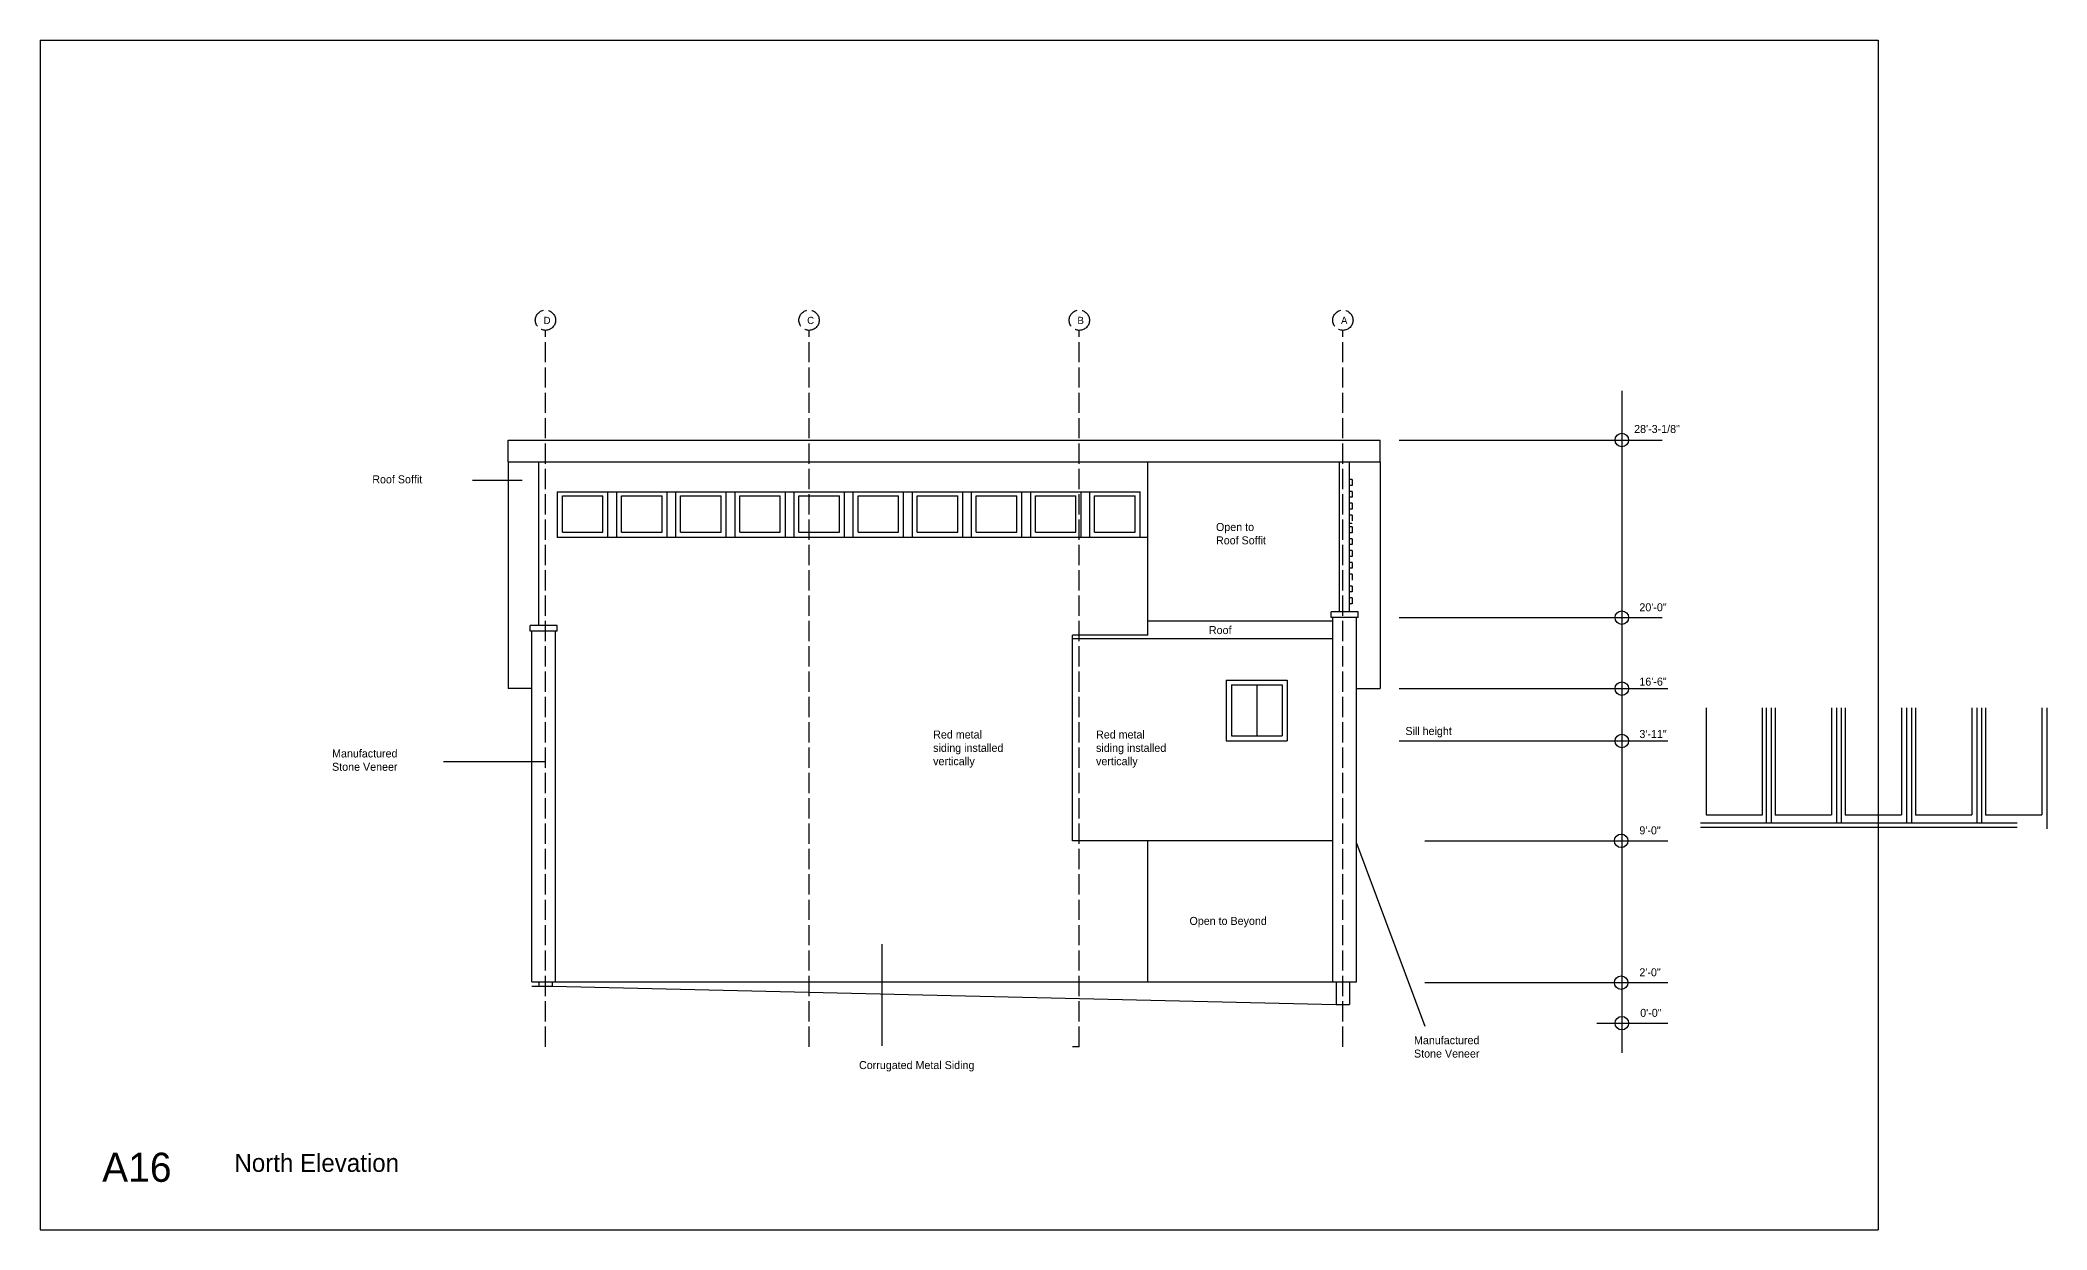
# Model space of a CAD drawing. Header units: inches. Extents: x -173 to 6951, y -1067 to 3486.
# Drawn here: x 5763 to 6951, y -1067 to -363 of the extents above; entities that cross this region are included whole.
import ezdxf

# ---------------------------------------------------------------- set-up
doc = ezdxf.new("R2010")
doc.units = ezdxf.units.IN
doc.header["$MEASUREMENT"] = 0
doc.linetypes.add('ACAD_ISO02W100', pattern=[15, 12, -3])
for name, color, linetype in [('const', 7, 'Continuous'), ('e1', 7, 'Continuous'), ('e2', 251, 'Continuous'), ('grid', 252, 'ACAD_ISO02W100'), ('walls', 7, 'Continuous')]:
    doc.layers.add(name, color=color, linetype=linetype)

msp = doc.modelspace()

# ---------------------------------------------------------------- linework, layer by layer
for p, q in [((5763.3, -363.4), (5763.3, -1067.4)), ((5763.3, -363.4), (6851.3, -363.4)), ((6851.3, -363.4), (6851.3, -1067.4)), ((5763.3, -1067.4), (6851.3, -1067.4))]:
    msp.add_line(p, q)
at = {"layer": 'e1'}
for p, q in [((6040.4, -612.9), (6556.4, -612.9)), ((6418.9, -715.5), (6418.9, -612.9)), ((6048.7, -624), (6019.2, -624)), ((6053.4, -713.1), (6053.4, -709.7)), ((6069.4, -713.1), (6069.4, -709.7)), ((6528.4, -707.1), (6418.9, -707.1)), ((6527.4, -705.1), (6527.4, -701.7)), ((6543.4, -705.1), (6543.4, -701.7)), ((6374.4, -837.1), (6374.4, -715.5)), ((6418.9, -715.5), (6374.4, -715.5)), ((6528.4, -717.6), (6374.4, -717.6)), ((6528.4, -837.1), (6374.4, -837.1)), ((6418.9, -920.6), (6418.9, -837.1)), ((6066.4, -920.6), (6542.4, -920.6)), ((6378.4, -959), (6374.4, -959))]:
    msp.add_line(p, q, dxfattribs=at)
at = {"layer": 'e2'}
for p, q in [((6699.5, -570.8), (6699.5, -962.6)), ((6567.7, -600), (6723.4, -600)), ((6040.4, -612.9), (6040.4, -747.1)), ((6556.4, -612.9), (6556.4, -747.1)), ((6539.9, -623.4), (6538.4, -623.4)), ((6539.9, -626.9), (6538.4, -626.9)), ((6539.9, -623.4), (6539.9, -626.9)), ((6069.4, -630.6), (6069.4, -657.6)), ((6069.4, -630.6), (6414.4, -630.6)), ((6072.4, -654.6), (6072.4, -633)), ((6072.4, -633), (6096.4, -633)), ((6096.4, -654.6), (6096.4, -633)), ((6099.4, -657.6), (6099.4, -630.6)), ((6104.4, -630.6), (6104.4, -657.6)), ((6107.4, -654.6), (6107.4, -633)), ((6107.4, -633), (6131.4, -633)), ((6131.4, -654.6), (6131.4, -633)), ((6134.4, -657.6), (6134.4, -630.6)), ((6139.4, -630.6), (6139.4, -657.6)), ((6142.4, -654.6), (6142.4, -633)), ((6142.4, -633), (6166.4, -633)), ((6166.4, -654.6), (6166.4, -633)), ((6169.4, -657.6), (6169.4, -630.6)), ((6174.4, -630.6), (6174.4, -657.6)), ((6177.4, -654.6), (6177.4, -633)), ((6177.4, -633), (6201.4, -633)), ((6201.4, -654.6), (6201.4, -633)), ((6204.4, -657.6), (6204.4, -630.6)), ((6209.4, -630.6), (6209.4, -657.6)), ((6212.4, -654.6), (6212.4, -633)), ((6212.4, -633), (6236.4, -633)), ((6236.4, -654.6), (6236.4, -633)), ((6239.4, -657.6), (6239.4, -630.6)), ((6244.4, -630.6), (6244.4, -657.6)), ((6247.4, -654.6), (6247.4, -633)), ((6247.4, -633), (6271.4, -633)), ((6271.4, -654.6), (6271.4, -633)), ((6274.4, -657.6), (6274.4, -630.6)), ((6279.4, -630.6), (6279.4, -657.6)), ((6282.4, -654.6), (6282.4, -633)), ((6282.4, -633), (6306.4, -633)), ((6306.4, -654.6), (6306.4, -633)), ((6309.4, -657.6), (6309.4, -630.6)), ((6314.4, -630.6), (6314.4, -657.6)), ((6317.4, -654.6), (6317.4, -633)), ((6317.4, -633), (6341.4, -633)), ((6341.4, -654.6), (6341.4, -633)), ((6344.4, -657.6), (6344.4, -630.6)), ((6349.4, -630.6), (6349.4, -657.6)), ((6352.4, -654.6), (6352.4, -633)), ((6352.4, -633), (6376.4, -633)), ((6376.4, -654.6), (6376.4, -633)), ((6379.4, -657.6), (6379.4, -630.6)), ((6384.4, -630.6), (6384.4, -657.6)), ((6387.4, -654.6), (6387.4, -633)), ((6387.4, -633), (6411.4, -633)), ((6411.4, -654.6), (6411.4, -633)), ((6414.4, -657.6), (6414.4, -630.6)), ((6539.9, -630.4), (6538.4, -630.4)), ((6539.9, -633.9), (6538.4, -633.9)), ((6539.9, -637.4), (6538.4, -637.4)), ((6539.9, -640.9), (6538.4, -640.9)), ((6539.9, -630.4), (6539.9, -633.9)), ((6539.9, -637.4), (6539.9, -640.9)), ((6539.9, -644.4), (6538.4, -644.4)), ((6539.9, -649.4), (6538.4, -649.4)), ((6539.9, -651.4), (6538.4, -651.4)), ((6539.9, -644.4), (6539.9, -647.9)), ((6539.9, -651.4), (6539.9, -654.9)), ((6418.9, -657.6), (6069.4, -657.6)), ((6072.4, -654.6), (6096.4, -654.6)), ((6107.4, -654.6), (6131.4, -654.6)), ((6142.4, -654.6), (6166.4, -654.6)), ((6177.4, -654.6), (6201.4, -654.6)), ((6212.4, -654.6), (6236.4, -654.6)), ((6247.4, -654.6), (6271.4, -654.6)), ((6282.4, -654.6), (6306.4, -654.6)), ((6317.4, -654.6), (6341.4, -654.6)), ((6352.4, -654.6), (6376.4, -654.6)), ((6387.4, -654.6), (6411.4, -654.6)), ((6539.9, -654.9), (6538.4, -654.9)), ((6539.9, -658.4), (6538.4, -658.4)), ((6539.9, -661.9), (6538.4, -661.9)), ((6539.9, -658.4), (6539.9, -661.9)), ((6539.9, -665.4), (6538.4, -665.4)), ((6539.9, -668.9), (6538.4, -668.9)), ((6539.9, -672.4), (6538.4, -672.4)), ((6539.9, -675.9), (6538.4, -675.9)), ((6539.9, -665.4), (6539.9, -668.9)), ((6539.9, -672.4), (6539.9, -675.9)), ((6539.9, -679.4), (6538.4, -679.4)), ((6539.9, -686.4), (6538.4, -686.4)), ((6539.9, -679.4), (6539.9, -682.9)), ((6539.9, -686.4), (6539.9, -689.9)), ((6539.9, -689.9), (6538.4, -689.9)), ((6539.9, -693.4), (6538.4, -693.4)), ((6539.9, -696.9), (6538.4, -696.9)), ((6539.9, -693.4), (6539.9, -696.9)), ((6567.7, -705.1), (6723.4, -705.1)), ((6054.4, -747.1), (6040.4, -747.1)), ((6465.4, -742.1), (6465.4, -778.1)), ((6465.4, -742.1), (6501.4, -742.1)), ((6468.4, -744.8), (6498.4, -744.8)), ((6468.4, -744.8), (6468.4, -775.1)), ((6483.4, -744.8), (6483.4, -775.1)), ((6498.4, -744.8), (6498.4, -775.1)), ((6501.4, -742.1), (6501.4, -778.1)), ((6542.4, -747.1), (6556.4, -747.1)), ((6567.7, -747.1), (6726.7, -747.1)), ((6749.4, -758.5), (6749.4, -821.7)), ((6782.6, -758.5), (6782.6, -821.9)), ((6785.1, -826.6), (6785.1, -758.5)), ((6788.1, -826.6), (6788.1, -758.5)), ((6790.3, -758.5), (6790.3, -821.9)), ((6823.6, -758.5), (6823.6, -821.7)), ((6826.6, -758.5), (6826.6, -826.6)), ((6829.6, -826.6), (6829.6, -758.5)), ((6831.8, -758.5), (6831.8, -821.9)), ((6865.1, -758.5), (6865.1, -821.7)), ((6868.1, -758.5), (6868.1, -826.6)), ((6871.1, -826.6), (6871.1, -758.5)), ((6873.3, -758.5), (6873.3, -821.9)), ((6906.6, -758.5), (6906.6, -821.7)), ((6909.6, -758.5), (6909.6, -826.6)), ((6912.6, -826.6), (6912.6, -758.5)), ((6914.8, -758.5), (6914.8, -821.9)), ((6948.1, -758.5), (6948.1, -821.7)), ((6951.1, -758.5), (6951.1, -830)), ((6465.4, -778.1), (6501.4, -778.1)), ((6468.4, -775.1), (6498.4, -775.1)), ((6567.7, -778.1), (6726.7, -778.1)), ((6002.1, -790.2), (6062.4, -790.2)), ((6746.1, -826.6), (6933.6, -826.6)), ((6746.1, -829.1), (6933.6, -829.1)), ((6749.4, -821.7), (6782.6, -821.7)), ((6790.3, -821.7), (6823.6, -821.7)), ((6831.8, -821.7), (6865.1, -821.7)), ((6873.3, -821.7), (6906.6, -821.7)), ((6914.8, -821.7), (6948.1, -821.7)), ((6542.4, -838.5), (6582.9, -946.8)), ((6582.9, -837.1), (6726.7, -837.1)), ((6582.9, -921.1), (6726.7, -921.1)), ((6684.8, -945.1), (6726.7, -945.1))]:
    msp.add_line(p, q, dxfattribs=at)
for centre in [(6699.5, -600), (6699.5, -705.1), (6699.5, -747.1), (6699.5, -778.1), (6699.1, -837.2), (6699.1, -921.1), (6699.5, -945.1)]:
    msp.add_circle(centre, 4, dxfattribs=at)
at = {"layer": 'grid'}
for p, q in [((6062.4, -959), (6062.4, -535.1)), ((6218.4, -959), (6218.4, -535.1)), ((6378.4, -959), (6378.4, -535.1)), ((6534.4, -959), (6534.4, -535.1))]:
    msp.add_line(p, q, dxfattribs=at)
for centre in [(6062.4, -529.1), (6218.4, -529.1), (6378.4, -529.1), (6534.4, -529.1)]:
    msp.add_circle(centre, 6, dxfattribs=at)
at = {"layer": 'walls'}
for p, q in [((6040.4, -600), (6556.4, -600)), ((6040.4, -612.9), (6040.4, -600)), ((6556.4, -612.9), (6556.4, -600)), ((6058.4, -709.7), (6058.4, -612.9)), ((6532.4, -701.7), (6532.4, -612.9)), ((6538.4, -701.7), (6538.4, -612.9)), ((6069.4, -709.7), (6053.4, -709.7)), ((6543.4, -701.7), (6527.4, -701.7)), ((6543.4, -705.1), (6527.4, -705.1)), ((6528.4, -920.6), (6528.4, -705.1)), ((6542.4, -920.6), (6542.4, -705.1)), ((6069.4, -713.1), (6053.4, -713.1)), ((6054.4, -920.6), (6054.4, -713.1)), ((6068.4, -920.6), (6068.4, -713.1)), ((6261.7, -958.4), (6261.7, -898.4)), ((6054.4, -920.6), (6066.4, -920.6)), ((6054.4, -923.1), (6066.4, -923.1)), ((6058.4, -920.6), (6058.4, -923.1)), ((6066.4, -920.6), (6066.4, -923.1)), ((6066.4, -923.1), (6530.4, -934.1)), ((6530.4, -920.6), (6530.4, -934.1)), ((6530.4, -920.6), (6538.4, -920.6)), ((6538.4, -920.6), (6538.4, -934.1)), ((6530.4, -934.1), (6538.4, -934.1))]:
    msp.add_line(p, q, dxfattribs=at)

# ---------------------------------------------------------------- texts
at = {"layer": 'const', "attachment_point": 1}
for s, insert, char_height, width in [('D', (6061.3, -527.1), 4.26, 1625.197), ('C', (6217.3, -527.1), 4.26, 1625.197), ('B', (6377.3, -527.1), 4.26, 1625.197), ('A', (6533.3, -527.1), 4.26, 1625.197), ('28\'-3-1/8"', (6706.8, -591.1), 4.74, 1805.775), ('\\PRoof Soffit', (5959.9, -613), 4.736, 1805.775), ('Open to^JRoof Soffit', (6459.3, -649.1), 4.736, 1805.775), ('20\'-0"', (6709.9, -696.6), 4.74, 1805.775), ('Roof', (6455.1, -710.1), 4.74, 1805.775), ('16\'-6"', (6709.9, -740.6), 4.74, 1805.775), ('Red metal^Jsiding installed^Jvertically', (6291.9, -771.9), 4.736, 1805.775), ('Red metal^Jsiding installed^Jvertically', (6388.3, -771.9), 4.736, 1805.775), ('\\PSill height', (6571.4, -761.9), 4.736, 1805.775), ('3\'-11"', (6709.9, -771.6), 4.74, 1805.775), ('Manufactured^JStone Veneer', (5936.1, -783.1), 4.736, 1805.775), ('9\'-0"', (6709.9, -828.6), 4.74, 1805.775), ('Open to Beyond', (6443.6, -882.2), 4.736, 1805.775), ('2\'-0"', (6709.9, -912.6), 4.74, 1805.775), ('0\'-0"', (6710.4, -936.6), 4.74, 1805.775), ('Manufactured^JStone Veneer', (6576.5, -952.8), 4.736, 1805.775), ('Corrugated Metal Siding', (6248, -967.5), 4.736, 1805.775), ('A16', (5800, -1021.7), 17.26, 6582.049), ('North Elevation', (5878.3, -1022.4), 10.656, 4062.993)]:
    msp.add_mtext(s, dxfattribs=dict(at, insert=insert, char_height=char_height, width=width))

doc.saveas('drawing.dxf')
